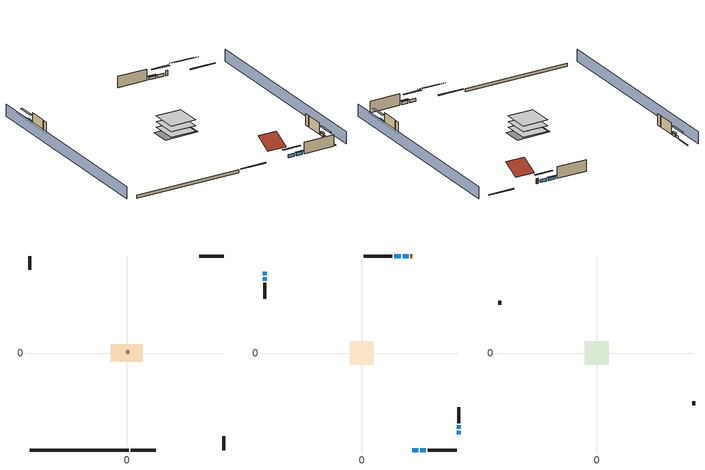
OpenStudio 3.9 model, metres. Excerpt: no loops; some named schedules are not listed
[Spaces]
crawlspace - vented 1
 floor foundation (Slab1 construction): -7.48,-4.16 -7.48,4.16 7.48,4.16 7.48,-4.16 z-0.91
 wall outside (RimJoist1 construction): 1.98,-45.49 13.51,-45.49 z0.3:0.61
 wall outside (RimJoist2 construction): -45.49,45.49 -45.49,39.09 z0.3:0.61
 wall outside (RimJoist3 construction): 45.49,45.49 33.97,45.49 z0.3:0.61
 wall outside (RimJoist4 construction): 45.49,-45.49 45.49,-39.09 z0.3:0.61
 wall foundation (FoundationWall1 construction): -45.49,-45.49 1.05,-45.49 z-0.91:0.3
furnace airloop ret air space
 floor adiabatic (AdiabaticConst): 0,0 0,1 1,1 1,0 z0
 wall adiabatic (AdiabaticConst): 0,1 0,0 1,0 1,1 0,1 z0:1
 ceiling adiabatic (AdiabaticConst): 1,0 1,1 0,1 0,0 z1
conditioned space 1
 floor to crawlspace - vented 1 (Floor1 construction): -5.58,-5.58 -5.58,5.58 5.58,5.58 5.58,-5.58 z0.3
 floor adiabatic (AdiabaticFloorConstruction): -5.58,-5.58 -5.58,5.58 5.58,5.58 5.58,-5.58 z2.74
 wall outside (Wall1 construction): 30.94,-45.49 44.56,-45.49 z0.3:5.18
 wall outside (Wall2 construction): -45.49,32.98 -45.49,25.41 z0.3:5.18
 wall outside (Wall3 construction): 14.22,45.49 0.98,45.49 z0.3:5.18
 wall outside (Wall4 construction): 45.49,-32.98 45.49,-25.41 z0.3:5.18
 wall outside (AdiabaticWallConstruction): 23.7,-45.49 26.39,-45.49 / 27.32,-45.49 30.01,-45.49 z0.3:1.52; -45.49,38.16 -45.49,36.5 / -45.49,35.57 -45.49,33.91 / 45.49,-38.16 45.49,-36.5 / 45.49,-35.57 45.49,-33.91 z0.3:1.4; 21.93,45.49 19.26,45.49 z0.3:1.49; 18.33,45.49 15.14,45.49 z0.3:1.37
 wall outside (AdiabaticWallConstruction 1): 23.77,45.49 22.85,45.49 z0.3:2.34
 window (WindowConstruction): 23.7,-45.49 26.39,-45.49 z0.3:1.52
 window (WindowConstruction 1): 27.32,-45.49 30.01,-45.49 z0.3:1.52
 window (WindowConstruction 2): -45.49,38.16 -45.49,36.5 z0.3:1.4
 window (WindowConstruction 3): -45.49,35.57 -45.49,33.91 z0.3:1.4
 window (WindowConstruction 4): 21.93,45.49 19.26,45.49 z0.3:1.49
 window (WindowConstruction 5): 18.33,45.49 15.15,45.49 z0.3:1.37
 window (WindowConstruction 6): 45.49,-38.16 45.49,-36.5 z0.3:1.4
 window (WindowConstruction 7): 45.49,-35.57 45.49,-33.91 z0.3:1.4
 door (Door): 23.77,45.49 22.86,45.49 z0.3:2.34
 ceiling adiabatic (AdiabaticFloorConstruction): 5.58,-5.58 5.58,5.58 -5.58,5.58 -5.58,-5.58 z2.74
attic - vented 1
 floor to conditioned space 1 (Floor2 construction Reversed): -5.58,-5.58 -5.58,5.58 5.58,5.58 5.58,-5.58 z5.18
 wall outside (Wall5 construction): -45.49,24.49 -45.49,22.71 z0.3:5.18
 wall outside (Wall6 construction): 45.49,-24.49 45.49,-22.71 z0.3:5.18
 roof outside (Roof1 construction): 22.77,-45.49,5.18 22.77,-38.03,8.91 14.43,-38.03,8.91 14.43,-45.49,5.18
 roof outside (Roof2 construction): 24.7,45.49,5.18 24.7,38.03,8.91 33.04,38.03,8.91 33.04,45.49,5.18
shading: 50.06,-45.49 50.06,45.49 / -50.06,45.49 -50.06,-45.49 z0:5.18; 29.14,-45.49 20.96,-45.49 20.96,-46.1 29.14,-46.1 z4.27; 30.32,-45.49 27.02,-45.49 27.02,-46.1 30.32,-46.1 z1.83; -45.49,33.76 -45.49,40.9 -46.1,40.9 -46.1,33.76 z4.15; -45.49,33.61 -45.49,35.87 -46.1,35.87 -46.1,33.61 z1.71; 16.52,45.49 24.67,45.49 24.67,46.1 16.52,46.1 z4.24; 14.84,45.49 18.64,45.49 18.64,46.1 14.84,46.1 z1.68; 45.49,-33.76 45.49,-40.9 46.1,-40.9 46.1,-33.76 z4.15; 45.49,-33.61 45.49,-35.87 46.1,-35.87 46.1,-33.61 z1.71
[Site]
Portland Intl Arpt_OR: Latitude {deg}=45.59; Longitude {deg}=-122.6; Time Zone {hr}=-8; Elevation {m}=33; Terrain=Suburbs; Keep Site Location Information=Yes
[Site:GroundTemperature:Shallow]
10.2558, 8.96328, 8.85977, 9.47314, 11.9355, 14.3863, 16.5111, 17.8571, 17.9714, 16.8767, 14.8061, 12.4304
[Site:WaterMainsTemperature]
Calculation Method=Schedule; Temperature Schedule=mains temperature schedule
[Building]
Building 1
[Material] Roughness=Rough
Name | Thickness {m} | Conductivity {W/m-K} | Density {kg/m3} | Specific Heat {J/kg-K} | Thermal Absorptance | Solar Absorptance | Visible Absorptance
asphalt or fiberglass shingles | 0.00635 | 0.162714 | 1121.4 | 1465.45 | 0.9 | 0.85 | 0.85
roof rigid ins | 0.00281632 | 0.029427 | 32.04 | 1214.23 | 0.9 | 0.7 | 0.7
osb sheathing 0.5 in. | 0.0127 | 0.115458 | 512.64 | 1214.23 | 0.9 | 0.6 | 0.6
wood siding | 0.0254 | 0.102417 | 544.68 | 1172.36 | 0.9 | 0.85 | 0.85
osb sheathing 0.5 in. 1 | 0.0127 | 0.115458 | 512.64 | 1214.23 | 0.9 | 0.7 | 0.7
wall stud and cavity | 0.1397 | 0.550994 | 139.0536 | 1170.24 | 0.9 | 0.7 | 0.7
gypsum board | 0.0127 | 0.160291 | 801 | 837.4 | 0.9 | 0.6 | 0.6
wall stud and cavity 1 | 0.1397 | 0.727959 | 139.0536 | 1170.24 | 0.9 | 0.6 | 0.6
rim joist stud and cavity | 0.0508 | 0.178688 | 50.32683 | 1063.81 | 0.9 | 0.6 | 0.6
floor stud and cavity | 0.1397 | 0.923637 | 92.3553 | 1139.71 | 0.9 | 0.7 | 0.7
osb sheathing 0.75 in. | 0.01905 | 0.115458 | 512.64 | 1214.23 | 0.9 | 0.7 | 0.7
floor covering | 0.0127 | 0.0433444 | 54.468 | 1339.84 | 0.9 | 0.6 | 0.6
ceiling stud and cavity | 0.1397 | 0.118061 | 65.682 | 1177.47 | 0.9 | 0.7 | 0.7
concrete 8.0 in. | 0.2032 | 1.803125 | 2242.8 | 837.4 | 0.9 | 0.7 | 0.7
soil 0.5 in. | 0.0127 | 1.3848 | 1842.3 | 418.7 | 0.9 | 0.7 | 0.7
wood siding 1; wood siding 2 | 0.0254 | 0.102417 | 544.68 | 1172.36
wall rigid ins; floor rigid ins | 0.512978 | 0.029427 | 32.04 | 1214.23 | 0.9 | 0.7 | 0.7
wall stud and cavity 2 | 0.0889 | 0.380278 | 52.3479 | 1209.89 | 0.9 | 0.7 | 0.7
door material | 0.04445 | 0.0612267 | 512.64 | 1214.23 | 0.9 | 0.7 | 0.7
floor stud and cavity 1 | 0.1397 | 1.75129 | 37.0049 | 1207.88 | 0.9 | 0.7 | 0.7
wall stud and cavity 3 | 0.0889 | 0.391764 | 83.0341 | 1211.67 | 0.9 | 0.7 | 0.7
furniture material conditioned space 1 | 0.1524 | 0.115458 | 640.8 | 1214.23 | 0.9 | 0.6 | 0.6
[Construction]
Roof1 construction; Roof2 construction: asphalt or fiberglass shingles, roof rigid ins, osb sheathing 0.5 in.
Wall1 construction; Wall2 construction; Wall3 construction; Wall4 construction: wood siding, osb sheathing 0.5 in. 1, wall stud and cavity, gypsum board
Wall5 construction; Wall6 construction: wood siding, osb sheathing 0.5 in. 1, wall stud and cavity 1
RimJoist1 construction; RimJoist2 construction; RimJoist3 construction; RimJoist4 construction: wood siding, rim joist stud and cavity
Floor1 construction: floor stud and cavity, osb sheathing 0.75 in., floor covering
Floor2 construction Reversed: gypsum board, ceiling stud and cavity
FoundationWall1 construction: concrete 8.0 in.
Slab1 construction: soil 0.5 in.
WindowConstruction; WindowConstruction 1; WindowConstruction 2; WindowConstruction 3; WindowConstruction 4; WindowConstruction 5; WindowConstruction 6; WindowConstruction 7: WindowMaterial
AdiabaticWallConstruction: wood siding 1, wall rigid ins, wall stud and cavity 2, gypsum board
Door: door material
AdiabaticWallConstruction 1: wood siding 2, wall rigid ins, wall stud and cavity 2, gypsum board
AdiabaticFloorConstruction: floor stud and cavity 1, floor rigid ins, osb sheathing 0.75 in., floor covering
PartitionWallConstruction: gypsum board, wall stud and cavity 3, gypsum board
furniture construction conditioned space 1: furniture material conditioned space 1
AdiabaticConst: Adiabatic
[WindowMaterial:SimpleGlazingSystem]
WindowMaterial: U-Factor {W/m2-K}=4.31528; Solar Heat Gain Coefficient=0.67
[Material:NoMass]
Adiabatic: Roughness=Rough; Thermal Resistance {m2-K/W}=176.1
[ThermalZone] Multiplier=1; Use Ideal Air Loads=No
Name | Volume {m3} | Thermostat
conditioned space | 606.66 | conditioned space temperature setpoint
attic - vented | 103.414
crawlspace - vented | 151.665
furnace airloop ret air zone | 1
[Sizing:Zone] Zone Cooling Design Supply Air Temperature Input Method=SupplyAirTemperature; Zone Cooling Design Supply Air Temperature {C}=14; Zone Cooling Design Supply Air Temperature Difference {deltaC}=11.11; Zone Heating Design Supply Air Temperature Input Method=SupplyAirTemperature; Zone Heating Design Supply Air Temperature {C}=40; Zone Heating Design Supply Air Temperature Difference {deltaC}=11.11; Zone Cooling Design Supply Air Humidity Ratio {kg-H2O/kg-air}=0.0085; Zone Heating Design Supply Air Humidity Ratio {kg-H2O/kg-air}=0.008; Cooling Design Air Flow Method=DesignDay; Heating Design Air Flow Method=DesignDay; Account for Dedicated Outdoor Air System=No; Dedicated Outdoor Air System Control Strategy=NeutralSupplyAir; Dedicated Outdoor Air Low Setpoint Temperature for Design {C}=autosize; Dedicated Outdoor Air High Setpoint Temperature for Design {C}=autosize; Zone Load Sizing Method=Sensible Load Only No Latent Load; Zone Latent Cooling Design Supply Air Humidity Ratio Input Method=HumidityRatioDifference; Zone Cooling Design Supply Air Humidity Ratio Difference {kgWater/kgDryAir}=0.005; Zone Latent Heating Design Supply Air Humidity Ratio Input Method=HumidityRatioDifference; Zone Humidification Design Supply Air Humidity Ratio Difference {kgWater/kgDryAir}=0.005; Sizing Option=Coincident
attic - vented; crawlspace - vented; furnace airloop ret air zone
[Space]
Name | Thermal Zone | Volume {m3}
conditioned space 1 | conditioned space | 606.66
attic - vented 1 | attic - vented | 103.414
crawlspace - vented 1 | crawlspace - vented | 151.665
furnace airloop ret air space | furnace airloop ret air zone
[ThermostatSetpoint:DualSetpoint]
conditioned space temperature setpoint: Heating Setpoint Temperature Schedule=heating setpoint; Cooling Setpoint Temperature Schedule=cooling setpoint; Temperature Difference Between Cutout And Setpoint {deltaC}=0
[Foundation:Kiva]
Foundation Kiva 1: Initial Indoor Air Temperature {C}=8.30547; Wall Height Above Grade {m}=0.3048; Wall Depth Below Slab {m}=0.2032
[Foundation:Kiva:Settings]
Soil Conductivity {W/m-K}=1.3848; Soil Density {kg/m3}=1842.3; Soil Specific Heat {J/kg-K}=418.7; Ground Solar Absorptivity=0.9; Ground Thermal Absorptivity=0.9; Ground Surface Roughness {m}=0.03; Far-Field Width {m}=40; Deep-Ground Boundary Condition=ZeroFlux; Deep-Ground Depth {m}=40; Minimum Cell Dimension {m}=0.2; Maximum Cell Growth Coefficient=3; Simulation Timestep=Timestep
[SurfaceProperty:ExposedFoundationPerimeter]
Slab1: Exposed Perimeter Calculation Method=TotalExposedPerimeter; Total Exposed Perimeter {m}=46.54296
[SurfaceProperty:IncidentSolarMultiplier] Incident Solar Multiplier=1; Incident Solar Multiplier Schedule=trans schedule winter=0.85 summer=0.7
Window1; Window2; Window3; Window4; Window5; Window6; Window7; Window8
[InternalMass:Definition] Design Level Calculation Method=SurfaceArea
Name | Construction | Surface Area {m2}
partition wall mass | PartitionWallConstruction | 248.794
furniture mass conditioned space 1 | furniture construction conditioned space 1 | 99.51774
[InternalMass] Space or SpaceType=conditioned space 1; Multiplier=1
Name | Internal Mass Definition
partition wall mass | partition wall mass
furniture mass conditioned space 1 | furniture mass conditioned space 1
[EnergyManagementSystem:Sensor]
Name | Output Variable or Output Meter Index Key | Output Variable or Output Meter
water_heater_T_set | water heater setpoint | Schedule Value
out_pb_s |  | Site Outdoor Air Barometric Pressure
out_wt_s |  | Site Outdoor Air Humidity Ratio
site_vw_s |  | Site Wind Speed
cool_season | cooling season schedule | Schedule Value
furnace_airloop_AH_MFR_s | Node 6 | System Node Mass Flow Rate
furnace_airloop_AH_VFR_s | Node 6 | System Node Current Density Volume Flow Rate
furnace_airloop_AH_Tout_s | Node 6 | System Node Temperature
furnace_airloop_AH_Wout_s | Node 6 | System Node Humidity Ratio
furnace_airloop_RA_T_s | Node 9 | System Node Temperature
furnace_airloop_Ra_W_s | Node 9 | System Node Humidity Ratio
furnace_airloop_0_DZ_T_s | crawlspace - vented | Zone Air Temperature
furnace_airloop_0_DZ_W_s | crawlspace - vented | Zone Mean Air Humidity Ratio
natural_vent_s | natural vent schedule | Schedule Value
htg_sp_s | heating setpoint | Schedule Value
clg_sp_s | cooling setpoint | Schedule Value
mech_vent_range_fan_0_sch_s | mech vent range fan 0 schedule | Schedule Value
mech_vent_bath_fan_0_sch_s | mech vent bath fan 0 schedule | Schedule Value
clothes_dryer_exhaust_0_sch_s | clothes_dryer | Schedule Value
htg_load_cond |  | Heating:EnergyTransfer:Zone:CONDITIONED SPACE
clg_load_cond |  | Cooling:EnergyTransfer:Zone:CONDITIONED SPACE
htg_load_duct |  | Heating:EnergyTransfer:Zone:FURNACE AIRLOOP RET AIR ZONE
clg_load_duct |  | Cooling:EnergyTransfer:Zone:FURNACE AIRLOOP RET AIR ZONE
s_conv | Floor1 | Surface Inside Face Convection Heat Gain Energy
s_ig | Floor1 | Surface Inside Face Internal Gains Radiation Heat Gain Energy
s_sol | Floor1 | Surface Inside Face Solar Radiation Heat Gain Energy
s_lgt | Floor1 | Surface Inside Face Lights Radiation Heat Gain Energy
s_surf | Floor1 | Surface Inside Face Net Surface Thermal Radiation Heat Gain Energy
s_conv_1 | Floor2 | Surface Inside Face Convection Heat Gain Energy
s_ig_1 | Floor2 | Surface Inside Face Internal Gains Radiation Heat Gain Energy
s_sol_1 | Floor2 | Surface Inside Face Solar Radiation Heat Gain Energy
s_lgt_1 | Floor2 | Surface Inside Face Lights Radiation Heat Gain Energy
s_surf_1 | Floor2 | Surface Inside Face Net Surface Thermal Radiation Heat Gain Energy
s_conv_2 | inferred conditioned ceiling | Surface Inside Face Convection Heat Gain Energy
s_ig_2 | inferred conditioned ceiling | Surface Inside Face Internal Gains Radiation Heat Gain Energy
s_sol_2 | inferred conditioned ceiling | Surface Inside Face Solar Radiation Heat Gain Energy
s_lgt_2 | inferred conditioned ceiling | Surface Inside Face Lights Radiation Heat Gain Energy
s_surf_2 | inferred conditioned ceiling | Surface Inside Face Net Surface Thermal Radiation Heat Gain Energy
s_conv_3 | inferred conditioned floor | Surface Inside Face Convection Heat Gain Energy
s_ig_3 | inferred conditioned floor | Surface Inside Face Internal Gains Radiation Heat Gain Energy
s_sol_3 | inferred conditioned floor | Surface Inside Face Solar Radiation Heat Gain Energy
s_lgt_3 | inferred conditioned floor | Surface Inside Face Lights Radiation Heat Gain Energy
s_surf_3 | inferred conditioned floor | Surface Inside Face Net Surface Thermal Radiation Heat Gain Energy
ss_sol | Door1 | Surface Inside Face Solar Radiation Heat Gain Energy
ss_lgt | Door1 | Surface Inside Face Lights Radiation Heat Gain Energy
ss_conv | Door1 | Surface Inside Face Convection Heat Gain Energy
ss_ig | Door1 | Surface Inside Face Internal Gains Radiation Heat Gain Energy
ss_surf | Door1 | Surface Inside Face Net Surface Thermal Radiation Heat Gain Energy
ss_conv_1 | Window1 | Surface Inside Face Convection Heat Gain Energy
ss_ig_1 | Window1 | Surface Inside Face Internal Gains Radiation Heat Gain Energy
ss_surf_1 | Window1 | Surface Inside Face Net Surface Thermal Radiation Heat Gain Energy
ss_trans_in | Window1 | Surface Window Transmitted Solar Radiation Rate
ss_back_out | Window1 | Surface Window Shortwave from Zone Back Out Window Heat Transfer Rate
ss_trans_out | Window1 | Surface Inside Face Initial Transmitted Diffuse Transmitted Out Window Solar Radiation Rate
ss_conv_2 | Window2 | Surface Inside Face Convection Heat Gain Energy
ss_ig_2 | Window2 | Surface Inside Face Internal Gains Radiation Heat Gain Energy
ss_surf_2 | Window2 | Surface Inside Face Net Surface Thermal Radiation Heat Gain Energy
ss_trans_in_1 | Window2 | Surface Window Transmitted Solar Radiation Rate
ss_back_out_1 | Window2 | Surface Window Shortwave from Zone Back Out Window Heat Transfer Rate
ss_trans_out_1 | Window2 | Surface Inside Face Initial Transmitted Diffuse Transmitted Out Window Solar Radiation Rate
ss_conv_3 | Window3 | Surface Inside Face Convection Heat Gain Energy
ss_ig_3 | Window3 | Surface Inside Face Internal Gains Radiation Heat Gain Energy
ss_surf_3 | Window3 | Surface Inside Face Net Surface Thermal Radiation Heat Gain Energy
ss_trans_in_2 | Window3 | Surface Window Transmitted Solar Radiation Rate
ss_back_out_2 | Window3 | Surface Window Shortwave from Zone Back Out Window Heat Transfer Rate
ss_trans_out_2 | Window3 | Surface Inside Face Initial Transmitted Diffuse Transmitted Out Window Solar Radiation Rate
ss_conv_4 | Window4 | Surface Inside Face Convection Heat Gain Energy
ss_ig_4 | Window4 | Surface Inside Face Internal Gains Radiation Heat Gain Energy
ss_surf_4 | Window4 | Surface Inside Face Net Surface Thermal Radiation Heat Gain Energy
ss_trans_in_3 | Window4 | Surface Window Transmitted Solar Radiation Rate
ss_back_out_3 | Window4 | Surface Window Shortwave from Zone Back Out Window Heat Transfer Rate
ss_trans_out_3 | Window4 | Surface Inside Face Initial Transmitted Diffuse Transmitted Out Window Solar Radiation Rate
ss_conv_5 | Window5 | Surface Inside Face Convection Heat Gain Energy
ss_ig_5 | Window5 | Surface Inside Face Internal Gains Radiation Heat Gain Energy
ss_surf_5 | Window5 | Surface Inside Face Net Surface Thermal Radiation Heat Gain Energy
ss_trans_in_4 | Window5 | Surface Window Transmitted Solar Radiation Rate
ss_back_out_4 | Window5 | Surface Window Shortwave from Zone Back Out Window Heat Transfer Rate
ss_trans_out_4 | Window5 | Surface Inside Face Initial Transmitted Diffuse Transmitted Out Window Solar Radiation Rate
ss_conv_6 | Window6 | Surface Inside Face Convection Heat Gain Energy
ss_ig_6 | Window6 | Surface Inside Face Internal Gains Radiation Heat Gain Energy
ss_surf_6 | Window6 | Surface Inside Face Net Surface Thermal Radiation Heat Gain Energy
ss_trans_in_5 | Window6 | Surface Window Transmitted Solar Radiation Rate
ss_back_out_5 | Window6 | Surface Window Shortwave from Zone Back Out Window Heat Transfer Rate
ss_trans_out_5 | Window6 | Surface Inside Face Initial Transmitted Diffuse Transmitted Out Window Solar Radiation Rate
ss_conv_7 | Window7 | Surface Inside Face Convection Heat Gain Energy
ss_ig_7 | Window7 | Surface Inside Face Internal Gains Radiation Heat Gain Energy
ss_surf_7 | Window7 | Surface Inside Face Net Surface Thermal Radiation Heat Gain Energy
ss_trans_in_6 | Window7 | Surface Window Transmitted Solar Radiation Rate
ss_back_out_6 | Window7 | Surface Window Shortwave from Zone Back Out Window Heat Transfer Rate
ss_trans_out_6 | Window7 | Surface Inside Face Initial Transmitted Diffuse Transmitted Out Window Solar Radiation Rate
ss_conv_8 | Window8 | Surface Inside Face Convection Heat Gain Energy
ss_ig_8 | Window8 | Surface Inside Face Internal Gains Radiation Heat Gain Energy
ss_surf_8 | Window8 | Surface Inside Face Net Surface Thermal Radiation Heat Gain Energy
ss_trans_in_7 | Window8 | Surface Window Transmitted Solar Radiation Rate
ss_back_out_7 | Window8 | Surface Window Shortwave from Zone Back Out Window Heat Transfer Rate
ss_trans_out_7 | Window8 | Surface Inside Face Initial Transmitted Diffuse Transmitted Out Window Solar Radiation Rate
s_conv_4 | Wall1 | Surface Inside Face Convection Heat Gain Energy
s_ig_4 | Wall1 | Surface Inside Face Internal Gains Radiation Heat Gain Energy
s_sol_4 | Wall1 | Surface Inside Face Solar Radiation Heat Gain Energy
s_lgt_4 | Wall1 | Surface Inside Face Lights Radiation Heat Gain Energy
s_surf_4 | Wall1 | Surface Inside Face Net Surface Thermal Radiation Heat Gain Energy
s_conv_5 | Wall2 | Surface Inside Face Convection Heat Gain Energy
s_ig_5 | Wall2 | Surface Inside Face Internal Gains Radiation Heat Gain Energy
s_sol_5 | Wall2 | Surface Inside Face Solar Radiation Heat Gain Energy
s_lgt_5 | Wall2 | Surface Inside Face Lights Radiation Heat Gain Energy
[OtherEquipment:Definition] Design Level Calculation Method=EquipmentLevel
Name | Design Level {W} | Fraction Latent | Fraction Radiant | Fraction Lost
water heater sens; furnace airloop_0 SupSensLkToCond; furnace airloop_0 SupCondToLv; furnace airloop_0 RetCondToRP; furnace airloop_0 RetSensLkToRP; furnace airloop_0 SupCondToDZ; furnace airloop_0 RetCondToDZ; furnace airloop_0 SupSensLkToDZ; mech vent house fan sensible load | 0 | 0 | 0 | 0
water heater lat; furnace airloop_0 SupLatLkToCond; furnace airloop_0 RetLatLkToRP; furnace airloop_0 SupLatLkToDZ; mech vent house fan latent load | 0 | 1 | 0 | 0
water heater energy adjustment1 | 0.01 | 0 | 0 | 1
clothes dryer 2 | 0 | 0.015 | 0.081 | 0.85
cooking range 2 | 2706.47 | 0.16 | 0.384 | 0.2
general water use sensible | -43.4886 | 0 | 0.6 | 0
general water use latent | 44.1266 | 1 | 0 | 0
[OtherEquipment]
Name | Other Equipment Definition | Space or SpaceType | Schedule | Fuel Type
water heater sens | water heater sens | conditioned space 1 | Always On Discrete
water heater lat | water heater lat | conditioned space 1 | Always On Discrete
water heater energy adjustment1 | water heater energy adjustment1 | conditioned space 1 | Always On Discrete | Electricity
clothes dryer 1 | clothes dryer 2 | conditioned space 1 | clothes_dryer | Electricity
cooking range 1 | cooking range 2 | conditioned space 1 | cooking_range | NaturalGas
general water use sensible | general water use sensible | conditioned space 1 | general water use schedule
general water use latent | general water use latent | conditioned space 1 | general water use schedule
furnace airloop_0 SupSensLkToCond | furnace airloop_0 SupSensLkToCond | conditioned space 1 | Always On Discrete
furnace airloop_0 SupLatLkToCond | furnace airloop_0 SupLatLkToCond | conditioned space 1 | Always On Discrete
furnace airloop_0 SupCondToLv | furnace airloop_0 SupCondToLv | conditioned space 1 | Always On Discrete
furnace airloop_0 RetCondToRP | furnace airloop_0 RetCondToRP | furnace airloop ret air space | Always On Discrete
furnace airloop_0 RetSensLkToRP | furnace airloop_0 RetSensLkToRP | furnace airloop ret air space | Always On Discrete
furnace airloop_0 RetLatLkToRP | furnace airloop_0 RetLatLkToRP | furnace airloop ret air space | Always On Discrete
furnace airloop_0 SupCondToDZ | furnace airloop_0 SupCondToDZ | crawlspace - vented 1 | Always On Discrete
furnace airloop_0 RetCondToDZ | furnace airloop_0 RetCondToDZ | crawlspace - vented 1 | Always On Discrete
furnace airloop_0 SupSensLkToDZ | furnace airloop_0 SupSensLkToDZ | crawlspace - vented 1 | Always On Discrete
furnace airloop_0 SupLatLkToDZ | furnace airloop_0 SupLatLkToDZ | crawlspace - vented 1 | Always On Discrete
mech vent house fan sensible load | mech vent house fan sensible load | conditioned space 1 | Always On Discrete
mech vent house fan latent load | mech vent house fan latent load | conditioned space 1 | Always On Discrete
[ElectricEquipment:Definition] Design Level Calculation Method=EquipmentLevel
Name | Design Level {W} | Fraction Latent | Fraction Radiant | Fraction Lost
clothes washer | 270.338 | 0.03 | 0.162 | 0.7
clothes dryer | 4668.8 | 0.015 | 0.081 | 0.85
dishwasher | 799.287 | 0.3 | 0.18 | 0.4
fridge | 45.9075 | 0 | 0.6 | 0
cooking range | 92.3487 | 0.16 | 0.384 | 0.2
misc tv | 1188.6 | 0 | 0.6 | 0
misc plug loads | 768.325 | 0.021 | 0.558 | 0.049
whole house fan; mech vent house fan | 0 | 0 | 0 | 1
mech vent house fan cfis | 0 | 0 | 0 | 0
mech vent range fan 0; mech vent bath fan 0 | 30 | 0 | 0 | 1
[ElectricEquipment] Space or SpaceType=conditioned space 1
Name | Electric Equipment Definition | Schedule
clothes washer | clothes washer | clothes_washer
clothes dryer | clothes dryer | clothes_dryer
dishwasher | dishwasher | dishwasher
fridge | fridge | fridge schedule
cooking range | cooking range | cooking_range
misc tv | misc tv | plug_loads_tv
misc plug loads | misc plug loads | plug_loads_other
whole house fan | whole house fan | Always On Discrete
mech vent house fan | mech vent house fan | mech vent house fan schedule
mech vent house fan cfis | mech vent house fan cfis | mech vent house fan cfis schedule
mech vent range fan 0 | mech vent range fan 0 | mech vent range fan 0 schedule
mech vent bath fan 0 | mech vent bath fan 0 | mech vent bath fan 0 schedule
[WaterUse:Equipment:Definition]
Name | Peak Flow Rate {m3/s}
clothes washer | 3.58878e-06
dishwasher | 9.45445e-06
[Lights:Definition]
interior lighting: Design Level Calculation Method=LightingLevel; Lighting Level {W}=411.352; Fraction Radiant=0.6; Fraction Visible=0.2; Return Air Fraction=0
[Lights]
interior lighting: Lights Definition=interior lighting; Space or SpaceType=conditioned space 1; Schedule=lighting_interior; Fraction Replaceable=1
[Exterior:Lights:Definition]
exterior lighting: Design Level {W}=8.97151
[Exterior:Lights]
exterior lighting: Exterior Lights Definition=exterior lighting; Schedule=exterior lighting schedule
[People:Definition]
occupants: Number of People Calculation Method=People; Number of People {people}=2; Fraction Radiant=0.314171; Sensible Heat Fraction=0.56303; Carbon Dioxide Generation Rate {m3/s-W}=0; Enable ASHRAE 55 Comfort Warnings=No; Mean Radiant Temperature Calculation Type=EnclosureAveraged
[People]
occupants: People Definition=occupants; Space or SpaceType=conditioned space 1; Number of People Schedule=occupants; Activity Level Schedule=occupants activity schedule; Multiplier=1
[ZoneMixing] Schedule=Always On Continuous; Design Flow Rate Calculation Method=Flow/Zone; Design Flow Rate {m3/s}=0
Name | Zone or Space | Source Zone or Space
furnace airloop_0 ZoneMixDZToCond mix | conditioned space | crawlspace - vented
furnace airloop_0 ZoneMixCondToDZ mix | crawlspace - vented | conditioned space
whole house fan mix | attic - vented | conditioned space
[SpaceInfiltration:DesignFlowRate] Schedule=Always On Discrete
Name | Space or SpaceType | Design Flow Rate Calculation Method | Design Flow Rate {m3/s} | Air Changes per Hour {1/hr} | Constant Term Coefficient | Temperature Term Coefficient | Velocity Term Coefficient | Velocity Squared Term Coefficient
natural vent flow; whole house fan flow; infil flow | conditioned space 1 | Flow/Space | 0
infil crawlspace - vented 1 | crawlspace - vented 1 | AirChanges/Hour |  | 2.6013 | 1 | 0 | 0 | 0
crawlspace_vented 1 duct leakage imbalance infil flow | crawlspace - vented 1 | Flow/Space | 0
[SpaceInfiltration:EffectiveLeakageArea]
infil attic - vented 1: Space or SpaceType=attic - vented 1; Schedule=Always On Discrete; Effective Air Leakage Area {cm2}=4146.16; Stack Coefficient=0.000173426; Wind Coefficient=4.33595e-05
